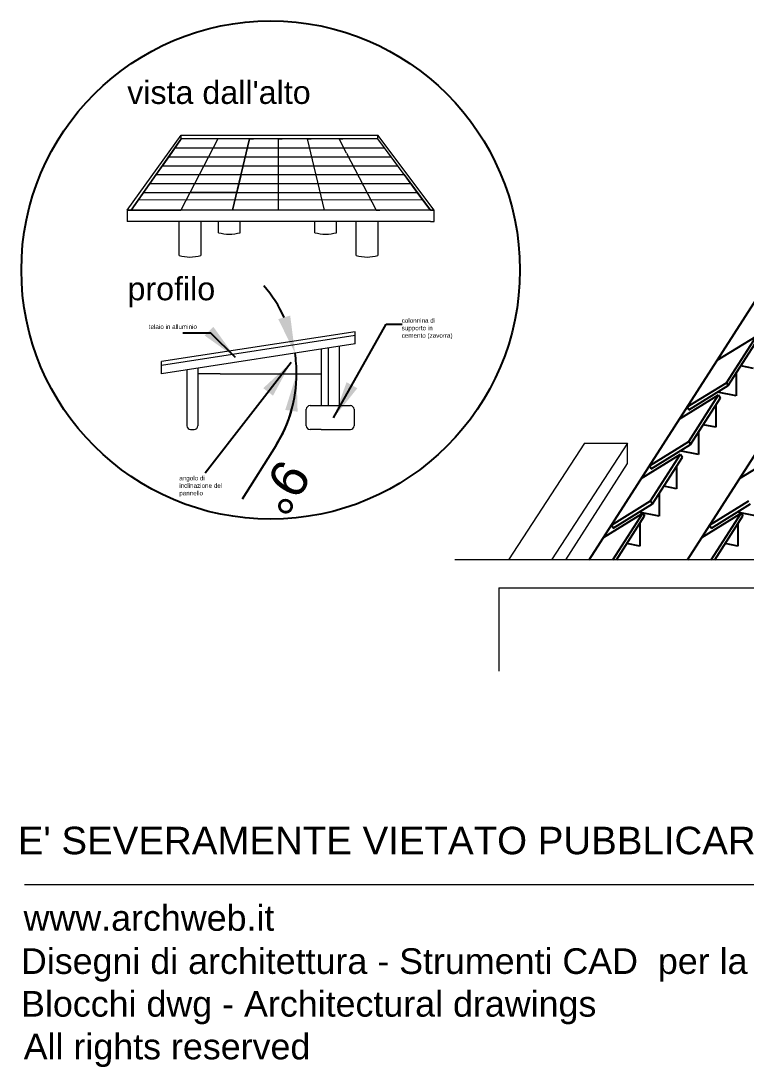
# Model space of a CAD drawing. Header units: millimetres. Extents: x -65 to 139, y 387 to 509.
# Drawn here: x -64.2 to -15.8, y 387.3 to 457.2 of the extents above; entities that cross this region are included whole.
import ezdxf

# ---------------------------------------------------------------- set-up
doc = ezdxf.new("R2010")
doc.units = ezdxf.units.MM
for name, color, linetype in [('pannelli', 1, 'Continuous'), ('QUOTE - dimension', 252, 'Continuous'), ('SCRITTE - txt', 252, 'Continuous')]:
    doc.layers.add(name, color=color, linetype=linetype)
doc.layers.add('PROIEZIONI - projections', color=145, linetype='Continuous', lineweight=13)
doc.layers.add('www.archweb.it - All rights reserved', color=2, linetype='Continuous', lineweight=5)
doc.styles.get("Standard").update_dxf_attribs({"font": 'arial.ttf'})
doc.dimstyles.new('ISO-25', dxfattribs={"dimtxt": 2.5, "dimasz": 2.5, "dimexe": 1.25, "dimexo": 0.625, "dimtad": 1, "dimtxsty": 'Standard', "dimcen": 2.5, "dimadec": 0, "dimazin": 0, "dimtfac": 1, "dimtmove": 0, "dimatfit": 3, "dimfxl": 0, "dimarcsym": 0})

# ---------------------------------------------------------------- blocks, each defined once
blk = doc.blocks.new('*D3')
at = {"layer": 'DEFPOINTS', "color": 0}
for p in [(-41.866, 435.633), (-45.82, 434.554), (-54.791, 433.633), (-50.87, 433.633), (-43.664, 433.633)]:
    blk.add_point(p, dxfattribs=at)
at = {"layer": 'QUOTE - dimension', "color": 0, "lineweight": -2}
blk.add_line((-47.159, 428.829), (-49.403, 425.264), dxfattribs=at)
for start, end in [(24.73169, 40.66726), (0, 8.79612), (327.80979, 0), (328.12886, 344.06443)]:
    blk.add_arc((-54.791, 433.633), 9.018, start, end, dxfattribs=at)
at = {"layer": 'QUOTE - dimension', "color": 0}
for points in [[(-46.201, 437.526), (-46.999, 437.285), (-45.879, 435.012)], [(-46.532, 431.215), (-45.707, 431.099), (-45.773, 433.633)]]:
    blk.add_solid(points, dxfattribs=at)
at = {"layer": 'QUOTE - dimension', "color": 0, "insert": (-46.672, 426.033), "char_height": 2.5, "attachment_point": 5, "rotation": 237.80979}
blk.add_mtext('9°', dxfattribs=at)

msp = doc.modelspace()

# ---------------------------------------------------------------- linework, layer by layer
msp.add_circle((-47.508, 440.567), 16.65)
at = {"layer": 'pannelli'}
for p, q in [((-26.228, 421.201), (-5.514, 453.543)), ((-19.667, 421.201), (1.048, 453.543)), ((-17.688, 434.535), (-15.065, 436.158)), ((-17.063, 433.038), (-15.065, 436.158)), ((-16.946, 432.848), (-14.948, 435.967)), ((-16.417, 433.674), (-16.417, 432.168)), ((-15.245, 433.997), (-16.102, 434.166)), ((-19.685, 431.416), (-17.063, 433.038)), ((-19.568, 431.226), (-16.946, 432.848)), ((-17.063, 433.038), (-16.946, 432.848)), ((-20.209, 430.599), (-17.586, 432.221)), ((-19.584, 429.102), (-17.586, 432.221)), ((-16.417, 432.168), (-17.651, 432.411)), ((-17.586, 432.221), (-17.469, 432.031)), ((-19.685, 431.416), (-19.568, 431.226)), ((-19.467, 428.912), (-17.469, 432.031)), ((-17.766, 431.567), (-17.766, 430.061)), ((-17.766, 430.061), (-18.622, 430.23)), ((-18.937, 429.738), (-18.937, 428.232)), ((-22.206, 427.48), (-19.584, 429.102)), ((-22.089, 427.29), (-19.467, 428.912)), ((-19.584, 429.102), (-19.467, 428.912)), ((-22.748, 426.634), (-20.126, 428.256)), ((-22.124, 425.137), (-20.126, 428.256)), ((-22.006, 424.946), (-20.008, 428.066)), ((-18.937, 428.232), (-20.172, 428.476)), ((-20.126, 428.256), (-20.008, 428.066)), ((-16.187, 426.634), (-13.564, 428.256)), ((-22.206, 427.48), (-22.089, 427.29)), ((-20.395, 427.462), (-20.395, 425.956)), ((-20.395, 425.956), (-21.251, 426.125)), ((-24.746, 423.515), (-22.124, 425.137)), ((-22.124, 425.137), (-22.006, 424.946)), ((-21.566, 425.633), (-21.566, 424.127)), ((-18.185, 423.515), (-15.562, 425.137)), ((-24.628, 423.324), (-22.006, 424.946)), ((-18.067, 423.324), (-15.445, 424.946)), ((-25.269, 422.698), (-22.647, 424.32)), ((-24.645, 421.201), (-22.647, 424.32)), ((-24.405, 421.201), (-22.529, 424.13)), ((-21.566, 424.127), (-22.904, 424.391)), ((-22.647, 424.32), (-22.529, 424.13)), ((-18.708, 422.698), (-16.085, 424.32)), ((-18.083, 421.201), (-16.085, 424.32)), ((-17.844, 421.201), (-15.968, 424.13)), ((-15.005, 424.127), (-16.343, 424.391)), ((-16.085, 424.32), (-15.968, 424.13)), ((-24.746, 423.515), (-24.628, 423.324)), ((-22.854, 423.623), (-22.854, 422.117)), ((-18.185, 423.515), (-18.067, 423.324)), ((-16.292, 423.623), (-16.292, 422.117)), ((-22.854, 422.117), (-23.71, 422.286)), ((-16.292, 422.117), (-17.149, 422.286))]:
    msp.add_line(p, q, dxfattribs=at)
at = {"layer": 'PROIEZIONI - projections'}
for p, q in [((-57.083, 444.561), (-53.476, 449.582)), ((-57.083, 444.561), (-53.476, 449.582)), ((-57.083, 444.561), (-53.476, 449.582)), ((-53.476, 449.582), (-40.339, 449.582)), ((-53.476, 449.582), (-40.339, 449.582)), ((-53.476, 449.582), (-40.339, 449.582)), ((-53.476, 449.332), (-53.476, 449.582)), ((-53.476, 449.332), (-53.476, 449.582)), ((-53.476, 449.332), (-53.476, 449.582)), ((-36.583, 444.561), (-40.339, 449.582)), ((-36.583, 444.561), (-40.339, 449.582)), ((-40.339, 449.332), (-40.339, 449.582)), ((-40.339, 449.332), (-40.339, 449.582)), ((-40.339, 449.332), (-40.339, 449.582)), ((-55.154, 446.946), (-53.476, 449.332)), ((-53.476, 449.332), (-54.315, 448.139)), ((-53.476, 449.332), (-54.315, 448.139)), ((-53.476, 449.332), (-54.315, 448.139)), ((-53.476, 449.332), (-54.315, 448.139)), ((-53.476, 449.332), (-54.315, 448.139)), ((-53.476, 449.332), (-54.315, 448.139)), ((-51.034, 449.332), (-53.496, 444.561)), ((-40.339, 449.332), (-53.476, 449.332)), ((-40.339, 449.332), (-53.476, 449.332)), ((-40.339, 449.332), (-53.476, 449.332)), ((-40.339, 449.332), (-53.476, 449.332)), ((-40.339, 449.332), (-53.476, 449.332)), ((-40.339, 449.332), (-53.476, 449.332)), ((-51.444, 449.332), (-53.476, 449.332)), ((-51.034, 449.332), (-53.476, 449.332)), ((-51.444, 449.332), (-53.476, 449.332)), ((-51.034, 449.332), (-53.476, 449.332)), ((-51.444, 449.332), (-53.476, 449.332)), ((-51.034, 449.332), (-53.476, 449.332)), ((-48.912, 449.332), (-50.059, 444.561)), ((-50.059, 444.561), (-48.912, 449.332)), ((-50.059, 444.561), (-48.912, 449.332)), ((-48.912, 449.332), (-48.662, 449.332)), ((-46.982, 449.332), (-47.232, 449.332)), ((-46.982, 444.561), (-46.982, 449.332)), ((-46.982, 444.561), (-46.982, 449.332)), ((-46.982, 444.561), (-46.982, 449.332)), ((-46.982, 444.561), (-46.982, 449.332)), ((-46.982, 444.561), (-46.982, 449.332)), ((-46.982, 444.561), (-46.982, 449.332)), ((-46.982, 449.332), (-46.732, 449.332)), ((-43.905, 444.561), (-45.051, 449.332)), ((-43.905, 444.561), (-45.051, 449.332)), ((-43.905, 444.561), (-45.051, 449.332)), ((-43.905, 444.561), (-45.051, 449.332)), ((-43.905, 444.561), (-45.051, 449.332)), ((-43.905, 444.561), (-45.051, 449.332)), ((-45.051, 449.332), (-44.801, 449.332)), ((-42.438, 448.379), (-42.93, 449.332)), ((-42.438, 448.379), (-42.93, 449.332)), ((-42.438, 448.379), (-42.93, 449.332)), ((-42.438, 448.379), (-42.93, 449.332)), ((-42.93, 449.332), (-42.68, 449.332)), ((-40.339, 449.332), (-41.339, 449.332)), ((-40.339, 449.332), (-40.839, 449.332)), ((-40.339, 449.332), (-40.589, 449.332)), ((-39.462, 448.139), (-40.339, 449.332)), ((-38.586, 446.946), (-40.339, 449.332)), ((-53.895, 448.736), (-39.901, 448.736)), ((-42.438, 448.379), (-40.468, 444.561)), ((-54.315, 448.139), (-55.154, 446.946)), ((-54.735, 447.543), (-39.024, 447.543)), ((-54.315, 448.139), (-51.801, 448.139)), ((-54.315, 448.139), (-51.801, 448.139)), ((-54.315, 448.139), (-51.801, 448.139)), ((-54.315, 448.139), (-51.801, 448.139)), ((-54.315, 448.139), (-51.801, 448.139)), ((-54.315, 448.139), (-51.801, 448.139)), ((-52.65, 448.139), (-50.584, 448.139)), ((-52.65, 448.139), (-50.584, 448.139)), ((-52.65, 448.139), (-50.584, 448.139)), ((-51.239, 448.139), (-39.462, 448.139)), ((-51.239, 448.139), (-39.462, 448.139)), ((-51.239, 448.139), (-39.462, 448.139)), ((-38.586, 446.946), (-39.462, 448.139)), ((-55.154, 446.946), (-56.833, 444.561)), ((-55.994, 445.754), (-55.154, 446.946)), ((-55.154, 446.946), (-38.586, 446.946)), ((-55.154, 446.946), (-38.586, 446.946)), ((-55.154, 446.946), (-38.586, 446.946)), ((-52.265, 446.946), (-49.486, 446.946)), ((-52.265, 446.946), (-49.486, 446.946)), ((-52.265, 446.946), (-49.486, 446.946)), ((-49.486, 446.946), (-49.772, 445.754)), ((-38.586, 446.946), (-36.833, 444.561)), ((-37.71, 445.754), (-38.586, 446.946)), ((-55.574, 446.35), (-38.148, 446.35)), ((-56.675, 444.786), (-55.994, 445.754)), ((-55.994, 445.754), (-37.71, 445.754)), ((-55.994, 445.754), (-37.71, 445.754)), ((-55.994, 445.754), (-37.71, 445.754)), ((-49.772, 445.754), (-52.88, 445.754)), ((-49.772, 445.754), (-52.88, 445.754)), ((-49.772, 445.754), (-52.88, 445.754)), ((-37.003, 444.793), (-37.71, 445.754)), ((-56.833, 444.561), (-56.675, 444.786)), ((-56.334, 445.27), (-37.356, 445.273)), ((-36.833, 444.561), (-37.003, 444.793)), ((-57.083, 444.561), (-56.833, 444.561)), ((-56.833, 444.561), (-57.083, 444.561)), ((-56.833, 444.561), (-57.083, 444.561)), ((-57.083, 444.561), (-53.496, 444.561)), ((-57.083, 444.561), (-57.083, 443.811)), ((-57.083, 444.561), (-57.083, 443.811)), ((-57.083, 444.561), (-56.833, 444.561)), ((-56.833, 444.561), (-57.083, 444.561)), ((-56.833, 444.561), (-57.083, 444.561)), ((-57.083, 444.561), (-53.496, 444.561)), ((-57.083, 444.561), (-57.083, 443.811)), ((-57.083, 444.561), (-57.083, 443.811)), ((-57.083, 444.561), (-56.833, 444.561)), ((-56.833, 444.561), (-57.083, 444.561)), ((-56.833, 444.561), (-57.083, 444.561)), ((-57.083, 444.561), (-57.083, 443.811)), ((-57.083, 444.561), (-57.083, 443.811)), ((-57.083, 444.561), (-53.496, 444.561)), ((-36.833, 444.561), (-56.833, 444.561)), ((-36.833, 444.561), (-56.833, 444.561)), ((-36.833, 444.561), (-56.833, 444.561)), ((-36.833, 444.561), (-56.833, 444.561)), ((-36.833, 444.561), (-56.833, 444.561)), ((-36.833, 444.561), (-56.833, 444.561)), ((-40.468, 444.561), (-40.218, 444.561)), ((-36.833, 444.561), (-39.333, 444.561)), ((-36.833, 444.561), (-37.083, 444.561)), ((-36.583, 444.561), (-36.833, 444.561)), ((-36.833, 444.561), (-36.583, 444.561)), ((-36.833, 444.561), (-36.583, 444.561)), ((-36.583, 444.561), (-36.833, 444.561)), ((-36.833, 444.561), (-36.583, 444.561)), ((-36.833, 444.561), (-36.583, 444.561)), ((-36.583, 444.561), (-36.833, 444.561)), ((-36.833, 444.561), (-36.583, 444.561)), ((-36.833, 444.561), (-36.583, 444.561)), ((-36.583, 443.811), (-36.583, 444.561)), ((-36.583, 443.811), (-36.583, 444.561)), ((-36.583, 443.811), (-36.583, 444.561)), ((-36.583, 443.811), (-36.583, 444.561)), ((-36.583, 443.811), (-36.583, 444.561)), ((-36.583, 443.811), (-36.583, 444.561)), ((-56.833, 443.811), (-57.083, 443.811)), ((-56.833, 443.811), (-57.083, 443.811)), ((-56.833, 443.811), (-57.083, 443.811)), ((-56.833, 443.811), (-57.083, 443.811)), ((-56.833, 443.811), (-57.083, 443.811)), ((-56.833, 443.811), (-57.083, 443.811)), ((-36.833, 443.811), (-56.833, 443.811)), ((-36.833, 443.811), (-56.833, 443.811)), ((-36.833, 443.811), (-56.833, 443.811)), ((-36.833, 443.811), (-56.833, 443.811)), ((-36.833, 443.811), (-56.833, 443.811)), ((-36.833, 443.811), (-56.833, 443.811)), ((-53.625, 441.533), (-53.625, 443.811)), ((-53.625, 441.533), (-53.625, 443.811)), ((-53.625, 441.533), (-53.625, 443.811)), ((-53.625, 441.533), (-53.625, 443.811)), ((-53.625, 441.533), (-53.625, 443.811)), ((-53.625, 441.533), (-53.625, 443.811)), ((-52.171, 443.811), (-52.171, 441.533)), ((-52.171, 443.811), (-52.171, 441.533)), ((-52.171, 443.811), (-52.171, 441.533)), ((-52.171, 443.811), (-52.171, 441.533)), ((-52.171, 443.811), (-52.171, 441.533)), ((-52.171, 443.811), (-52.171, 441.533)), ((-50.998, 443.062), (-50.998, 443.811)), ((-50.998, 443.062), (-50.998, 443.811)), ((-50.998, 443.062), (-50.998, 443.811)), ((-50.998, 443.062), (-50.998, 443.811)), ((-50.998, 443.062), (-50.998, 443.811)), ((-50.998, 443.062), (-50.998, 443.811)), ((-49.545, 443.062), (-49.545, 443.811)), ((-49.545, 443.062), (-49.545, 443.811)), ((-49.545, 443.062), (-49.545, 443.811)), ((-49.545, 443.062), (-49.545, 443.811)), ((-49.545, 443.062), (-49.545, 443.811)), ((-49.545, 443.062), (-49.545, 443.811)), ((-44.558, 443.062), (-44.558, 443.811)), ((-44.558, 443.062), (-44.558, 443.811)), ((-44.558, 443.062), (-44.558, 443.811)), ((-44.558, 443.062), (-44.558, 443.811)), ((-44.558, 443.062), (-44.558, 443.811)), ((-44.558, 443.062), (-44.558, 443.811)), ((-43.105, 443.062), (-43.105, 443.811)), ((-43.105, 443.062), (-43.105, 443.811)), ((-43.105, 443.062), (-43.105, 443.811)), ((-43.105, 443.062), (-43.105, 443.811)), ((-43.105, 443.062), (-43.105, 443.811)), ((-43.105, 443.062), (-43.105, 443.811)), ((-41.792, 441.533), (-41.792, 443.811)), ((-41.792, 441.533), (-41.792, 443.811)), ((-41.792, 441.533), (-41.792, 443.811)), ((-41.792, 441.533), (-41.792, 443.811)), ((-41.792, 441.533), (-41.792, 443.811)), ((-41.792, 441.533), (-41.792, 443.811)), ((-40.339, 443.811), (-40.339, 441.533)), ((-40.339, 443.811), (-40.339, 441.533)), ((-40.339, 443.811), (-40.339, 441.533)), ((-40.339, 443.811), (-40.339, 441.533)), ((-40.339, 443.811), (-40.339, 441.533)), ((-40.339, 443.811), (-40.339, 441.533)), ((-36.833, 443.811), (-36.583, 443.811)), ((-36.833, 443.811), (-36.583, 443.811)), ((-36.833, 443.811), (-36.583, 443.811)), ((-36.833, 443.811), (-36.583, 443.811)), ((-36.833, 443.811), (-36.583, 443.811)), ((-36.833, 443.811), (-36.583, 443.811)), ((-41.866, 436.445), (-54.791, 434.445)), ((-41.866, 436.195), (-41.866, 436.445)), ((-41.866, 436.195), (-54.791, 434.195)), ((-41.866, 435.633), (-54.791, 433.633)), ((-41.866, 435.633), (-41.866, 436.195)), ((-44.124, 435.283), (-44.124, 431.509)), ((-43.664, 435.354), (-43.664, 431.509)), ((-42.934, 435.467), (-42.934, 431.509)), ((-54.791, 434.195), (-54.791, 434.445)), ((-54.791, 433.633), (-54.791, 434.195)), ((-53.1, 433.894), (-53.1, 430.158)), ((-52.37, 434.007), (-52.37, 430.158)), ((-50.87, 433.633), (-52.37, 433.633)), ((-50.87, 433.633), (-44.124, 433.633)), ((-43.664, 433.894), (-43.664, 431.509)), ((-44.874, 431.509), (-44.124, 431.509)), ((-44.124, 431.509), (-42.934, 431.509)), ((-42.934, 431.509), (-42.184, 431.509)), ((-45.124, 430.158), (-45.124, 431.259)), ((-41.934, 431.259), (-41.934, 430.158)), ((-52.85, 429.908), (-52.62, 429.908)), ((-44.124, 429.908), (-44.874, 429.908)), ((-44.124, 429.908), (-43.664, 429.908)), ((-43.664, 429.908), (-42.934, 429.908)), ((-42.934, 429.908), (-42.184, 429.908)), ((-26.546, 429), (-31.624, 421.201)), ((-23.676, 429), (-28.754, 421.201)), ((-26.546, 429), (-23.676, 429)), ((-23.676, 427.635), (-23.676, 429)), ((-27.797, 421.201), (-23.676, 427.635)), ((-31.066, 421.201), (-35.203, 421.201)), ((38.767, 421.201), (-31.066, 421.201)), ((-32.263, 419.332), (44.353, 419.332)), ((-32.263, 419.332), (-32.263, 413.77))]:
    msp.add_line(p, q, dxfattribs=at)
for centre, start, end in [((-44.874, 431.259), 90, 180), ((-42.184, 431.259), 0, 90), ((-52.85, 430.158), 180, 270), ((-52.62, 430.158), 270, 0), ((-44.874, 430.158), 180, 270), ((-42.184, 430.158), 270, 0)]:
    msp.add_arc(centre, 0.25, start, end, dxfattribs=at)
for points in [[(-50.998, 443.062), (-50.272, 442.962), (-49.545, 443.062)], [(-50.998, 443.062), (-50.272, 442.962), (-49.545, 443.062)], [(-50.998, 443.062), (-50.272, 442.962), (-49.545, 443.062)], [(-50.998, 443.062), (-50.272, 442.962), (-49.545, 443.062)], [(-50.998, 443.062), (-50.272, 442.962), (-49.545, 443.062)], [(-50.998, 443.062), (-50.272, 442.962), (-49.545, 443.062)], [(-44.558, 443.062), (-43.831, 442.962), (-43.105, 443.062)], [(-44.558, 443.062), (-43.831, 442.962), (-43.105, 443.062)], [(-44.558, 443.062), (-43.831, 442.962), (-43.105, 443.062)], [(-44.558, 443.062), (-43.831, 442.962), (-43.105, 443.062)], [(-44.558, 443.062), (-43.831, 442.962), (-43.105, 443.062)], [(-44.558, 443.062), (-43.831, 442.962), (-43.105, 443.062)], [(-53.625, 441.533), (-52.898, 441.433), (-52.171, 441.533)], [(-53.625, 441.533), (-52.898, 441.433), (-52.171, 441.533)], [(-53.625, 441.533), (-52.898, 441.433), (-52.171, 441.533)], [(-53.625, 441.533), (-52.898, 441.433), (-52.171, 441.533)], [(-53.625, 441.533), (-52.898, 441.433), (-52.171, 441.533)], [(-53.625, 441.533), (-52.898, 441.433), (-52.171, 441.533)], [(-41.792, 441.533), (-41.065, 441.433), (-40.339, 441.533)], [(-41.792, 441.533), (-41.065, 441.433), (-40.339, 441.533)], [(-41.792, 441.533), (-41.065, 441.433), (-40.339, 441.533)], [(-41.792, 441.533), (-41.065, 441.433), (-40.339, 441.533)], [(-41.792, 441.533), (-41.065, 441.433), (-40.339, 441.533)], [(-41.792, 441.533), (-41.065, 441.433), (-40.339, 441.533)]]:
    msp.add_spline(points, degree=3, dxfattribs=at)
at = {"layer": 'www.archweb.it - All rights reserved', "color": 253}
msp.add_line((-63.959, 399.497), (139.193, 399.497), dxfattribs=at)

# ---------------------------------------------------------------- texts
at = {"layer": 'SCRITTE - txt', "attachment_point": 1}
for s, insert, char_height, width in [("vista dall'alto", (-57.089, 453.212), 1.54093, 84.44648), ('profilo', (-57.07, 440.089), 1.5409, 84.44647), ('colonnina di supporto in cemento (zavorra)', (-38.755, 437.343), 0.3, 3.47439), ('telaio in alluminio', (-55.646, 436.931), 0.3, 3.59903), ('angolo di inclinazione del pannello', (-53.611, 426.812), 0.3, 3.59903)]:
    msp.add_mtext(s, dxfattribs=dict(at, insert=insert, char_height=char_height, width=width))
at = {"layer": 'www.archweb.it - All rights reserved', "color": 7}
msp.add_text("E' SEVERAMENTE VIETATO PUBBLICARE I CONTENUTI DI QUESTO FILE SU ALTRI SITI WEB", height=1.83809, dxfattribs=at).set_placement((-64.397, 401.523))
at = {"layer": 'www.archweb.it - All rights reserved', "color": 251}
for s, p in [('www.archweb.it', (-64.009, 396.409)), ('Disegni di architettura - Strumenti CAD  per la progettazione', (-64.187, 393.525)), ('Blocchi dwg - Architectural drawings', (-64.177, 390.67)), ('All rights reserved', (-64.002, 387.816))]:
    msp.add_text(s, height=1.71276, dxfattribs=at).set_placement(p)

# ---------------------------------------------------------------- dimensions: what is measured, and where the dimension line sits
at = {"layer": 'QUOTE - dimension'}
dim = msp.add_angular_dim_2l(base=(-45.82, 434.554), line1=((-50.87, 433.633), (-43.664, 433.633)), line2=((-41.866, 435.633), (-54.791, 433.633)), dimstyle='ISO-25', dxfattribs=at)
dim.commit()
dim.dimension.update_dxf_attribs({"geometry": '*D3', "text_midpoint": (-46.672, 426.033)})

# ---------------------------------------------------------------- leaders
at = {"layer": 'SCRITTE - txt'}
for points in [[(-49.858, 434.717), (-51.494, 436.352), (-53.381, 436.352)], [(-43.298, 430.689), (-39.79, 436.946), (-38.732, 436.946)], [(-46.142, 434.398), (-51.884, 426.992)]]:
    msp.add_leader(points, dimstyle='ISO-25', override={"dimgap": 0.625, "dimtad": 0}, dxfattribs=at)

doc.saveas('drawing.dxf')
